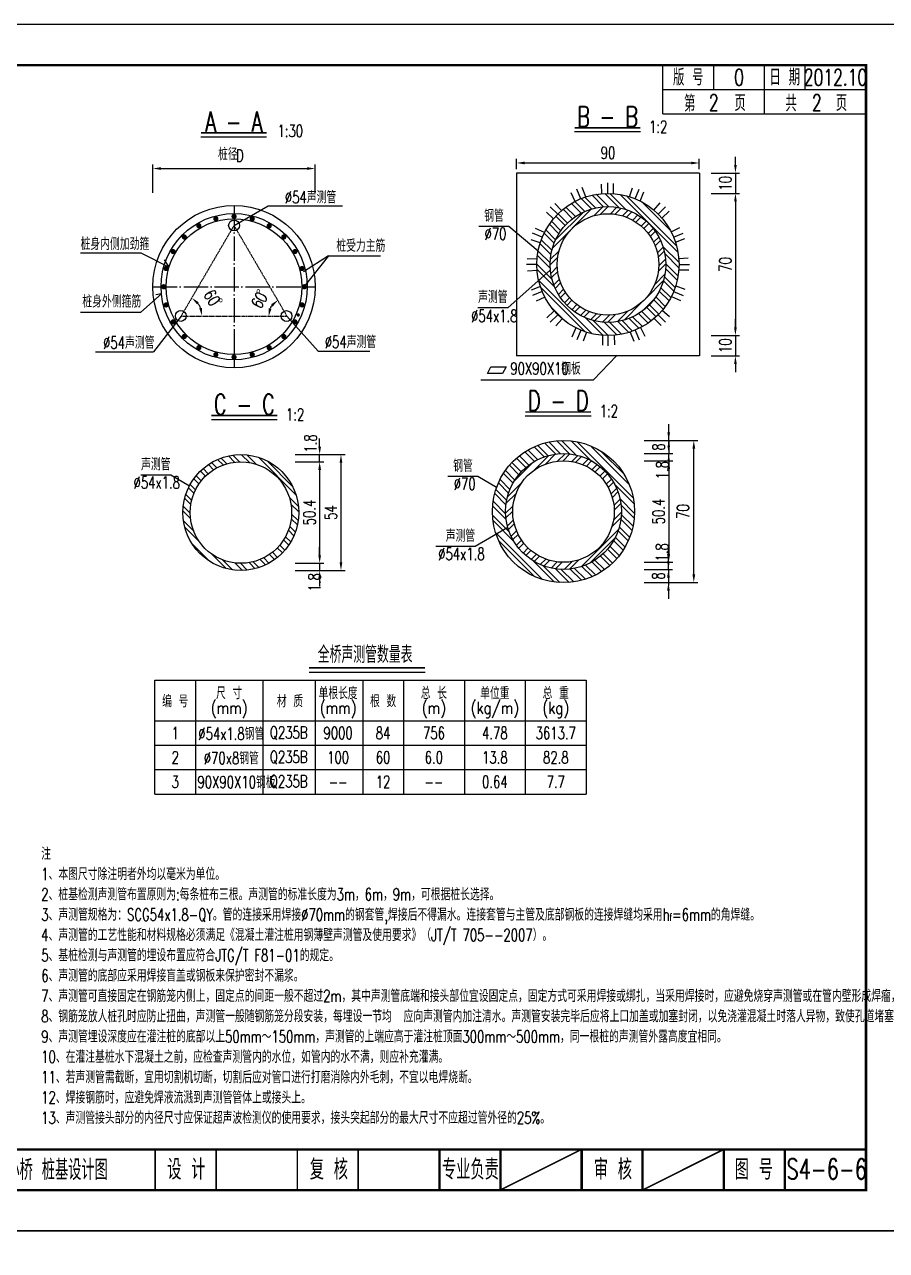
# Model space of a CAD drawing. Header units: millimetres. Extents: x -51 to 12129, y -1309 to -715.
# Drawn here: x 2252.4 to 2464.6, y -1016.5 to -714.7 of the extents above; entities that cross this region are included whole.
import ezdxf
from ezdxf.enums import TextEntityAlignment as Align

# ---------------------------------------------------------------- set-up
doc = ezdxf.new("R2010")
doc.units = ezdxf.units.MM
doc.header["$LTSCALE"] = 0.25
doc.linetypes.add('ACAD_ISO04W100', pattern=[30, 24, -3, 0, -3])
doc.linetypes.add('CENTER', pattern=[0.8, 0.5, -0.1, 0.1, -0.1])
for name, color, linetype in [('0_YELLOW', 2, 'Continuous'), ('D', 4, 'Continuous'), ('LY2', 7, 'Continuous'), ('xi', 2, 'Continuous'), ('中心线', 3, 'ACAD_ISO04W100'), ('图框', 7, 'Continuous'), ('尺寸', 7, 'Continuous'), ('尺寸标注', 2, 'Continuous'), ('文字', 7, 'Continuous'), ('文字字符', 7, 'Continuous'), ('标注', 4, 'Continuous'), ('次轮廓线', 7, 'Continuous'), ('轮廓线', 1, 'Continuous')]:
    doc.layers.add(name, color=color, linetype=linetype)
doc.styles.add('_HZTXT', font='simplex1.shx', dxfattribs={"width": 0.8, "bigfont": 'hztxt.shx'})
doc.styles.get("Standard").update_dxf_attribs({"font": 'simplex1.shx', "width": 0.7, "bigfont": 'hztxt.shx'})
doc.styles.add('宋体', font='SimSun.ttf', dxfattribs={"width": 0.8})
doc.dimstyles.new('比例1：40', dxfattribs={"dimscale": 0, "dimtxt": 3, "dimasz": 2, "dimexe": 1, "dimexo": 1, "dimgap": 1, "dimtad": 1, "dimlfac": 4, "dimzin": 13, "dimdsep": 46, "dimtxsty": 'Standard', "dimblk2": 'DIM', "dimcen": -0.09, "dimclrd": 256, "dimclre": 256, "dimclrt": 7, "dimaunit": 1, "dimadec": 5, "dimazin": 0, "dimtfac": 0.0005, "dimtix": 1, "dimtmove": 2, "dimatfit": 3, "dimfxl": 0, "dimtolj": 1, "dimtzin": 13, "dimarcsym": 0})

# ---------------------------------------------------------------- blocks, each defined once
blk = doc.blocks.new('*D2458')
at = {"layer": 'Defpoints', "color": 0}
for p in [(2323.95, -750.11), (2283.96, -770.56), (2323.95, -770.56)]:
    blk.add_point(p, dxfattribs=at)
at = {"layer": '标注', "lineweight": -2}
for p, q in [((2283.96, -756.11), (2283.96, -749.11)), ((2285.96, -750.11), (2321.95, -750.11)), ((2323.95, -756.11), (2323.95, -749.11))]:
    blk.add_line(p, q, dxfattribs=at)
at = {"layer": '标注'}
for points in [[(2285.96, -749.78), (2285.96, -750.44), (2283.96, -750.11)], [(2321.95, -749.78), (2321.95, -750.44), (2323.95, -750.11)]]:
    blk.add_solid(points, dxfattribs=at)
at = {"layer": '标注', "color": 7, "insert": (2303.96, -746.94), "char_height": 3, "attachment_point": 5}
blk.add_mtext('\\A1;  D', dxfattribs=at)
blk = doc.blocks.new('DIM')
blk.add_lwpolyline([(-1, -0.1, 0.2, 0, 0), (0, 0, 0, 0, 0)], format="xyseb")
blk = doc.blocks.new('*D2459')
at = {"layer": 'Defpoints', "color": 0}
for p in [(2306.26, -766.78), (2313.53, -783.5), (2294.44, -787.02), (2316.99, -786.45), (2316.99, -786.45)]:
    blk.add_point(p, dxfattribs=at)
at = {"layer": '标注', "lineweight": -2}
blk.add_arc((2316.99, -786.45), 4.55, 144.0492, 156.0249, dxfattribs=at)
at = {"layer": '标注'}
for points in [[(2313.17, -784.67), (2312.51, -784.53), (2312.45, -786.56)], [(2313.09, -783.53), (2313.53, -784.03), (2314.82, -782.46)]]:
    blk.add_solid(points, dxfattribs=at)
at = {"layer": '标注', "color": 7, "insert": (2310.15, -782.53), "char_height": 3, "attachment_point": 5, "rotation": 60.2344}
blk.add_mtext('\\A1;60', dxfattribs=at)
blk = doc.blocks.new('*D2460')
at = {"layer": 'Defpoints', "color": 0}
for p in [(2305.1, -762.17), (2295.8, -784.68), (2290.92, -786.45), (2290.92, -786.45), (2319.28, -786.45)]:
    blk.add_point(p, dxfattribs=at)
at = {"layer": '标注', "lineweight": -2}
blk.add_arc((2290.92, -786.45), 5.19, 22.2033, 37.5117, dxfattribs=at)
at = {"layer": '标注'}
for points in [[(2294.82, -783.53), (2295.26, -783.03), (2293.54, -781.96)], [(2296.05, -784.42), (2295.4, -784.55), (2296.11, -786.45)]]:
    blk.add_solid(points, dxfattribs=at)
at = {"layer": '标注', "color": 7, "insert": (2298.54, -781.92), "char_height": 3, "attachment_point": 5, "rotation": 300.673}
blk.add_mtext('\\A1;60', dxfattribs=at)
blk = doc.blocks.new('*D2461')
at = {"layer": 'Defpoints', "color": 0}
for p in [(2312.36, -820.56), (2311.86, -849.06), (2330.28, -849.06)]:
    blk.add_point(p, dxfattribs=at)
at = {"layer": '标注', "lineweight": -2}
for p, q in [((2324.28, -820.56), (2331.28, -820.56)), ((2330.28, -822.56), (2330.28, -847.06)), ((2324.28, -849.06), (2331.28, -849.06))]:
    blk.add_line(p, q, dxfattribs=at)
at = {"layer": '标注'}
for points in [[(2329.95, -822.56), (2330.62, -822.56), (2330.28, -820.56)], [(2329.95, -847.06), (2330.62, -847.06), (2330.28, -849.06)]]:
    blk.add_solid(points, dxfattribs=at)
at = {"layer": '标注', "color": 7, "insert": (2327.78, -834.81), "char_height": 3, "attachment_point": 5, "rotation": 90}
blk.add_mtext('\\A1;54', dxfattribs=at)
blk = doc.blocks.new('*D2462')
at = {"layer": 'Defpoints', "color": 0}
for p in [(2312.36, -822.31), (2311.98, -847.31), (2325.03, -847.31)]:
    blk.add_point(p, dxfattribs=at)
at = {"layer": '标注', "lineweight": -2}
for p, q in [((2319.03, -822.31), (2326.03, -822.31)), ((2325.03, -824.31), (2325.03, -845.31)), ((2319.03, -847.31), (2326.03, -847.31))]:
    blk.add_line(p, q, dxfattribs=at)
at = {"layer": '标注'}
for points in [[(2324.7, -824.31), (2325.37, -824.31), (2325.03, -822.31)], [(2324.7, -845.31), (2325.37, -845.31), (2325.03, -847.31)]]:
    blk.add_solid(points, dxfattribs=at)
at = {"layer": '标注', "color": 7, "insert": (2322.53, -834.81), "char_height": 3, "attachment_point": 5, "rotation": 90}
blk.add_mtext('\\A1;50.4', dxfattribs=at)
blk = doc.blocks.new('*D2463')
at = {"layer": 'Defpoints', "color": 0}
for p in [(2399.71, -817.06), (2417.15, -817.06), (2399.5, -852.06)]:
    blk.add_point(p, dxfattribs=at)
at = {"layer": '标注', "lineweight": -2}
for p, q in [((2411.15, -817.06), (2418.15, -817.06)), ((2417.15, -850.06), (2417.15, -819.06)), ((2411.15, -852.06), (2418.15, -852.06))]:
    blk.add_line(p, q, dxfattribs=at)
at = {"layer": '标注'}
for points in [[(2416.82, -819.06), (2417.49, -819.06), (2417.15, -817.06)], [(2416.82, -850.06), (2417.49, -850.06), (2417.15, -852.06)]]:
    blk.add_solid(points, dxfattribs=at)
at = {"layer": '标注', "color": 7, "insert": (2414.51, -834.55), "char_height": 3, "attachment_point": 5, "rotation": 90}
blk.add_mtext('\\A1;70', dxfattribs=at)
blk = doc.blocks.new('*D2464')
at = {"layer": 'Defpoints', "color": 0}
for p in [(2399.61, -822.06), (2399.71, -847.06), (2410.97, -847.06)]:
    blk.add_point(p, dxfattribs=at)
at = {"layer": '标注', "lineweight": -2}
for p, q in [((2404.97, -822.06), (2411.97, -822.06)), ((2410.97, -824.06), (2410.97, -845.06)), ((2404.97, -847.06), (2411.97, -847.06))]:
    blk.add_line(p, q, dxfattribs=at)
at = {"layer": '标注'}
for points in [[(2410.64, -824.06), (2411.31, -824.06), (2410.97, -822.06)], [(2410.64, -845.06), (2411.31, -845.06), (2410.97, -847.06)]]:
    blk.add_solid(points, dxfattribs=at)
at = {"layer": '标注', "color": 7, "insert": (2408.47, -834.56), "char_height": 3, "attachment_point": 5, "rotation": 90}
blk.add_mtext('\\A1;50.4', dxfattribs=at)
blk = doc.blocks.new('*D2465')
at = {"layer": 'Defpoints', "color": 0}
for p in [(2325.03, -847.31), (2311.86, -849.06), (2325.03, -849.06)]:
    blk.add_point(p, dxfattribs=at)
at = {"layer": '标注', "lineweight": -2}
for p, q in [((2325.03, -845.31), (2325.03, -843.31)), ((2325.03, -847.31), (2326.03, -847.31)), ((2325.03, -847.31), (2325.03, -849.06)), ((2319.03, -849.06), (2326.03, -849.06)), ((2325.03, -851.06), (2325.03, -853.06))]:
    blk.add_line(p, q, dxfattribs=at)
at = {"layer": '标注'}
for points in [[(2324.7, -845.31), (2325.37, -845.31), (2325.03, -847.31)], [(2324.7, -851.06), (2325.37, -851.06), (2325.03, -849.06)]]:
    blk.add_solid(points, dxfattribs=at)
at = {"layer": '标注', "color": 7, "insert": (2323.76, -851.99), "char_height": 3, "attachment_point": 5, "rotation": 90}
blk.add_mtext('\\A1;1.8', dxfattribs=at)
blk = doc.blocks.new('*D2466')
at = {"layer": 'Defpoints', "color": 0}
for p in [(2399.61, -820.31), (2410.97, -820.31), (2399.61, -822.06)]:
    blk.add_point(p, dxfattribs=at)
at = {"layer": '标注', "lineweight": -2}
for p, q in [((2410.97, -818.31), (2410.97, -816.31)), ((2404.97, -820.31), (2411.97, -820.31)), ((2410.97, -822.06), (2410.97, -820.31)), ((2404.97, -822.06), (2411.97, -822.06)), ((2410.97, -824.06), (2410.97, -826.06))]:
    blk.add_line(p, q, dxfattribs=at)
at = {"layer": '标注'}
for points in [[(2410.64, -818.31), (2411.31, -818.31), (2410.97, -820.31)], [(2410.64, -824.06), (2411.31, -824.06), (2410.97, -822.06)]]:
    blk.add_solid(points, dxfattribs=at)
at = {"layer": '标注', "color": 7, "insert": (2409.38, -824.37), "char_height": 3, "attachment_point": 5, "rotation": 90}
blk.add_mtext('\\A1;1.8', dxfattribs=at)
blk = doc.blocks.new('*D2467')
at = {"layer": 'Defpoints', "color": 0}
for p in [(2399.71, -847.06), (2410.91, -847.06), (2399.61, -848.81)]:
    blk.add_point(p, dxfattribs=at)
at = {"layer": '标注', "lineweight": -2}
for p, q in [((2410.91, -845.06), (2410.91, -843.06)), ((2404.91, -847.06), (2411.91, -847.06)), ((2410.91, -848.81), (2410.91, -847.06)), ((2404.91, -848.81), (2411.91, -848.81)), ((2410.91, -850.81), (2410.91, -852.81))]:
    blk.add_line(p, q, dxfattribs=at)
at = {"layer": '标注'}
for points in [[(2410.57, -845.06), (2411.24, -845.06), (2410.91, -847.06)], [(2410.57, -850.81), (2411.24, -850.81), (2410.91, -848.81)]]:
    blk.add_solid(points, dxfattribs=at)
at = {"layer": '标注', "color": 7, "insert": (2409.32, -844.61), "char_height": 3, "attachment_point": 5, "rotation": 90}
blk.add_mtext('\\A1;1.8', dxfattribs=at)
blk = doc.blocks.new('*D2468')
at = {"layer": 'Defpoints', "color": 0}
for p in [(2418.51, -751.23), (2418.51, -756.23), (2427.4, -756.23)]:
    blk.add_point(p, dxfattribs=at)
at = {"layer": '标注', "lineweight": -2}
for p, q in [((2427.4, -749.23), (2427.4, -747.23)), ((2421.4, -751.23), (2428.4, -751.23)), ((2427.4, -751.23), (2427.4, -756.23)), ((2421.4, -756.23), (2428.4, -756.23)), ((2427.4, -758.23), (2427.4, -760.23))]:
    blk.add_line(p, q, dxfattribs=at)
at = {"layer": '标注'}
for points in [[(2427.07, -749.23), (2427.73, -749.23), (2427.4, -751.23)], [(2427.07, -758.23), (2427.73, -758.23), (2427.4, -756.23)]]:
    blk.add_solid(points, dxfattribs=at)
at = {"layer": '标注', "color": 7, "insert": (2424.9, -753.73), "char_height": 3, "attachment_point": 5, "rotation": 90}
blk.add_mtext('\\A1;10', dxfattribs=at)
blk = doc.blocks.new('*D2469')
at = {"layer": 'Defpoints', "color": 0}
for p in [(2418.51, -756.23), (2418.51, -791.23), (2427.4, -791.23)]:
    blk.add_point(p, dxfattribs=at)
at = {"layer": '标注', "lineweight": -2}
for p, q in [((2421.4, -756.23), (2428.4, -756.23)), ((2427.4, -758.23), (2427.4, -789.23)), ((2421.4, -791.23), (2428.4, -791.23))]:
    blk.add_line(p, q, dxfattribs=at)
at = {"layer": '标注'}
for points in [[(2427.07, -758.23), (2427.73, -758.23), (2427.4, -756.23)], [(2427.07, -789.23), (2427.73, -789.23), (2427.4, -791.23)]]:
    blk.add_solid(points, dxfattribs=at)
at = {"layer": '标注', "color": 7, "insert": (2424.9, -773.73), "char_height": 3, "attachment_point": 5, "rotation": 90}
blk.add_mtext('\\A1;70', dxfattribs=at)
blk = doc.blocks.new('*D2470')
at = {"layer": 'Defpoints', "color": 0}
for p in [(2418.51, -791.23), (2418.51, -796.23), (2427.4, -796.23)]:
    blk.add_point(p, dxfattribs=at)
at = {"layer": '标注', "lineweight": -2}
for p, q in [((2427.4, -789.23), (2427.4, -787.23)), ((2421.4, -791.23), (2428.4, -791.23)), ((2427.4, -791.23), (2427.4, -796.23)), ((2421.4, -796.23), (2428.4, -796.23)), ((2427.4, -798.23), (2427.4, -800.23))]:
    blk.add_line(p, q, dxfattribs=at)
at = {"layer": '标注'}
for points in [[(2427.07, -789.23), (2427.73, -789.23), (2427.4, -791.23)], [(2427.07, -798.23), (2427.73, -798.23), (2427.4, -796.23)]]:
    blk.add_solid(points, dxfattribs=at)
at = {"layer": '标注', "color": 7, "insert": (2424.9, -793.73), "char_height": 3, "attachment_point": 5, "rotation": 90}
blk.add_mtext('\\A1;10', dxfattribs=at)
blk = doc.blocks.new('*D2471')
at = {"layer": 'Defpoints', "color": 0}
for p in [(2373.51, -751.23), (2418.51, -748.75), (2418.51, -751.23)]:
    blk.add_point(p, dxfattribs=at)
at = {"layer": '标注', "lineweight": -2}
for p, q in [((2373.51, -750.23), (2373.51, -747.75)), ((2418.51, -750.23), (2418.51, -747.75)), ((2375.51, -748.75), (2416.51, -748.75))]:
    blk.add_line(p, q, dxfattribs=at)
at = {"layer": '标注'}
for points in [[(2375.51, -748.41), (2375.51, -749.08), (2373.51, -748.75)], [(2416.51, -748.41), (2416.51, -749.08), (2418.51, -748.75)]]:
    blk.add_solid(points, dxfattribs=at)
at = {"layer": '标注', "color": 7, "insert": (2396.01, -746.25), "char_height": 3, "attachment_point": 5}
blk.add_mtext('\\A1;90', dxfattribs=at)
blk = doc.blocks.new('*D2472')
at = {"layer": 'Defpoints', "color": 0}
for p in [(2312.36, -820.56), (2325.03, -820.56), (2312.36, -822.31)]:
    blk.add_point(p, dxfattribs=at)
at = {"layer": '标注', "lineweight": -2}
for p, q in [((2325.03, -818.56), (2325.03, -816.56)), ((2319.03, -820.56), (2326.03, -820.56)), ((2325.03, -822.31), (2325.03, -820.56)), ((2319.03, -822.31), (2326.03, -822.31)), ((2325.03, -824.31), (2325.03, -826.31))]:
    blk.add_line(p, q, dxfattribs=at)
at = {"layer": '标注'}
for points in [[(2324.7, -818.56), (2325.37, -818.56), (2325.03, -820.56)], [(2324.7, -824.31), (2325.37, -824.31), (2325.03, -822.31)]]:
    blk.add_solid(points, dxfattribs=at)
at = {"layer": '标注', "color": 7, "insert": (2322.78, -817.79), "char_height": 3, "attachment_point": 5, "rotation": 90}
blk.add_mtext('\\A1;1.8', dxfattribs=at)
blk = doc.blocks.new('*D2473')
at = {"layer": 'Defpoints', "color": 0}
for p in [(2399.61, -848.81), (2399.5, -852.06), (2410.91, -852.06)]:
    blk.add_point(p, dxfattribs=at)
at = {"layer": '标注', "lineweight": -2}
for p, q in [((2410.91, -846.81), (2410.91, -844.81)), ((2404.91, -848.81), (2411.91, -848.81)), ((2410.91, -848.81), (2410.91, -852.06)), ((2404.91, -852.06), (2411.91, -852.06)), ((2410.91, -854.06), (2410.91, -856.06))]:
    blk.add_line(p, q, dxfattribs=at)
at = {"layer": '标注'}
for points in [[(2410.57, -846.81), (2411.24, -846.81), (2410.91, -848.81)], [(2410.57, -854.06), (2411.24, -854.06), (2410.91, -852.06)]]:
    blk.add_solid(points, dxfattribs=at)
at = {"layer": '标注', "color": 7, "insert": (2408.41, -850.44), "char_height": 3, "attachment_point": 5, "rotation": 90}
blk.add_mtext('\\A1;8', dxfattribs=at)
blk = doc.blocks.new('*D2474')
at = {"layer": 'Defpoints', "color": 0}
for p in [(2399.67, -817.06), (2399.57, -820.31), (2410.97, -820.31)]:
    blk.add_point(p, dxfattribs=at)
at = {"layer": '标注', "lineweight": -2}
for p, q in [((2410.97, -815.06), (2410.97, -813.06)), ((2404.97, -817.06), (2411.97, -817.06)), ((2410.97, -817.06), (2410.97, -820.31)), ((2404.97, -820.31), (2411.97, -820.31)), ((2410.97, -822.31), (2410.97, -824.31))]:
    blk.add_line(p, q, dxfattribs=at)
at = {"layer": '标注'}
for points in [[(2410.64, -815.06), (2411.31, -815.06), (2410.97, -817.06)], [(2410.64, -822.31), (2411.31, -822.31), (2410.97, -820.31)]]:
    blk.add_solid(points, dxfattribs=at)
at = {"layer": '标注', "color": 7, "insert": (2408.47, -818.69), "char_height": 3, "attachment_point": 5, "rotation": 90}
blk.add_mtext('\\A1;8', dxfattribs=at)
blk = doc.blocks.new('123')
at = {"layer": '图框', "color": 2}
blk.add_lwpolyline([(369.33, -1011.65), (369.33, -714.65), (-50.67, -714.65), (-50.67, -1011.65)], close=True, dxfattribs=at)

msp = doc.modelspace()

# ---------------------------------------------------------------- hatches: boundary and pattern name
at = {"layer": 'D'}
h = msp.add_hatch(dxfattribs=at)
h.set_pattern_fill('STEEL', color=9, scale=20, style=0)
h.set_pattern_definition([(45, (-5115.7376, 8861.8826), (-1.76776695, 1.76776695), []), (45, (-5115.7376, 8863.1326), (-1.76776695, 1.76776695), [])])
h.paths.add_polyline_path([(2381.76159, -773.73208, 1), (2410.26159, -773.73208, 1)])
h.paths.add_polyline_path([(2408.51159, -773.73208, -1), (2383.51159, -773.73208, -1)], flags=16)
h = msp.add_hatch(dxfattribs=at)
h.set_pattern_fill('STEEL', color=9, scale=20, style=0)
h.set_pattern_definition([(45, (-5034.443, 8799.8088), (-1.76776695, 1.76776695), []), (45, (-5034.443, 8801.0588), (-1.76776695, 1.76776695), [])])
h.paths.add_polyline_path([(2370.81824, -834.5624, 1), (2399.31824, -834.5624, 1)])
h.paths.add_polyline_path([(2397.56824, -834.5624, -1), (2372.56824, -834.5624, -1)], flags=16)
at = {"layer": 'xi'}
h = msp.add_hatch(dxfattribs=at)
h.set_pattern_fill('STEEL', color=9, scale=20, angle=270, style=0)
h.set_pattern_definition([(315, (-5115.7376, 8861.8826), (1.76776695, 1.76776695), []), (315, (-5114.4876, 8861.8826), (1.76776695, 1.76776695), [])])
h.paths.add_polyline_path([(2410.26159, -773.73208, -0.9531229), (2381.82719, -775.09778), (2378.95329, -777.63902, 0.893316663), (2413.51159, -773.73208, 1), (2378.51159, -773.73208, 0.056347329), (2378.95329, -777.63902), (2381.82719, -775.09778, -0.024001101), (2381.76159, -773.73208, -1)])
h = msp.add_hatch(dxfattribs=at)
h.set_pattern_fill('STEEL', color=9, scale=20, angle=270, style=0)
h.set_pattern_definition([(315, (-5034.443, 8799.8088), (1.76776695, 1.76776695), []), (315, (-5033.193, 8799.8088), (1.76776695, 1.76776695), [])])
h.paths.add_polyline_path([(2399.31824, -834.5624, -0.870225053), (2371.3619, -838.46095), (2368.48677, -840.15748, 0.84921814), (2402.56824, -834.5624, 1), (2367.56824, -834.5624, 0.081538169), (2368.48677, -840.15748), (2371.3619, -838.46095, -0.069390017), (2370.81824, -834.5624, -1)])
h = msp.add_hatch(dxfattribs=at)
h.set_pattern_fill('STEEL', color=9, scale=20, angle=270, style=0)
h.set_pattern_definition([(315, (-5030.4223, 8799.6093), (1.76776695, 1.76776695), []), (315, (-5029.1723, 8799.6093), (1.76776695, 1.76776695), [])])
h.paths.add_polyline_path([(2291.38636, -834.81337, 1), (2319.88636, -834.81337, 1)])
h.paths.add_polyline_path([(2318.13636, -834.81337, -1), (2293.13636, -834.81337, -1)], flags=16)

# ---------------------------------------------------------------- linework, layer by layer
for p, q in [((2295.78966, -742.27701), (2311.97811, -742.27701)), ((2387.80326, -741.03001), (2403.99171, -741.03001)), ((2298.40164, -811.88317), (2314.59009, -811.88317)), ((2375.66423, -811.01644), (2391.85268, -811.01644)), ((2369.33091, -1001.65472), (2389.33091, -991.65472)), ((2404.33091, -1001.65472), (2424.33091, -991.65472))]:
    msp.add_line(p, q)
at = {"color": 1}
for p, q in [((2418.51159, -751.23208), (2373.51159, -751.23208)), ((2373.51159, -751.23208), (2373.51159, -796.23208)), ((2418.51159, -751.23208), (2418.51159, -796.23208)), ((2418.51159, -796.23208), (2373.51159, -796.23208))]:
    msp.add_line(p, q, dxfattribs=at)
at = {"const_width": 0.4}
for points in [[(2295.78966, -741.31451), (2311.97811, -741.31451)], [(2387.80326, -740.06751), (2403.99171, -740.06751)], [(2298.40164, -810.92067), (2314.59009, -810.92067)], [(2375.66423, -810.05394), (2391.85268, -810.05394)]]:
    msp.add_lwpolyline(points, dxfattribs=at)
at = {"color": 7}
for points, const_width in [([(2295.16629, -763.92626, -1), (2295.4266, -764.51093, -1)], 0.64), ([(2299.42315, -762.17246, -1), (2299.52327, -762.80458, -1)], 0.64), ([(2303.98888, -761.58017, -1), (2303.92198, -762.21666, -1)], 0.64), ([(2308.55233, -762.18976, -1), (2308.32297, -762.78725, -1)], 0.64), ([(2312.80251, -763.95969, -1), (2312.42633, -764.47746, -1)], 0.64), ([(2291.50839, -766.72206, -1), (2291.91116, -767.21943, -1)], 0.64), ([(2316.44978, -766.76934, -1), (2315.95241, -767.1721, -1)], 0.64), ([(2288.69875, -770.36933, -1), (2289.21652, -770.74551, -1)], 0.64), ([(2319.24558, -770.42723, -1), (2318.66091, -770.68754, -1)], 0.64), ([(2286.92882, -774.61951, -1), (2287.52631, -774.84887, -1)], 0.64), ([(2320.99939, -774.68409, -1), (2320.36727, -774.78421, -1)], 0.64), ([(2286.31923, -779.18296, -1), (2286.95572, -779.24986, -1)], 0.64), ([(2321.59167, -779.24982, -1), (2320.95518, -779.18292, -1)], 0.64), ([(2286.91151, -783.74869, -1), (2287.54363, -783.64857, -1)], 0.64), ([(2320.98208, -783.81327, -1), (2320.38459, -783.58392, -1)], 0.64), ([(2288.66532, -788.00555, -1), (2289.24999, -787.74524, -1)], 0.64), ([(2319.21215, -788.06345, -1), (2318.69438, -787.68727, -1)], 0.64), ([(2319.95046, -786.25406, -1), (2319.58504, -786.09136, -1)], 0.4), ([(2291.46112, -791.66345, -1), (2291.95849, -791.26068, -1)], 0.64), ([(2316.4025, -791.71072, -1), (2315.99974, -791.21335, -1)], 0.64), ([(2295.10839, -794.4731, -1), (2295.48457, -793.95532, -1)], 0.64), ([(2312.74461, -794.50652, -1), (2312.4843, -793.92186, -1)], 0.64), ([(2299.35857, -796.24302, -1), (2299.58792, -795.64553, -1)], 0.64), ([(2303.92202, -796.85262, -1), (2303.98892, -796.21612, -1)], 0.64), ([(2308.48775, -796.26033, -1), (2308.38763, -795.62821, -1)], 0.64)]:
    msp.add_lwpolyline(points, format="xyb", close=True, dxfattribs=dict(at, const_width=const_width))
at = {"color": 3}
for centre, radius in [((2396.01159, -773.73208), 17.5), ((2303.95545, -779.21639), 19.99396), ((2396.01159, -773.73208), 14.25), ((2303.97616, -779.19368), 18), ((2303.95541, -779.21639), 16.70864), ((2396.01159, -773.73208), 12.5)]:
    msp.add_circle(centre, radius, dxfattribs=at)
at = {"color": 1}
for centre, radius in [((2303.94876, -764.13245), 1.33333), ((2290.84476, -786.41187), 1.33333), ((2316.87351, -786.43964), 1.33333), ((2385.06824, -834.5624), 17.5), ((2305.63636, -834.81337), 14.25), ((2385.06824, -834.5624), 14.25), ((2305.63636, -834.81337), 12.5), ((2385.06824, -834.5624), 12.5)]:
    msp.add_circle(centre, radius, dxfattribs=at)
at = {"layer": '0_YELLOW', "linetype": 'CENTER', "ltscale": 0.2}
for p, q in [((2303.95543, -764.12104), (2290.91713, -786.4468)), ((2316.99373, -786.4468), (2303.95543, -764.12104)), ((2290.91713, -786.4468), (2316.99373, -786.4468))]:
    msp.add_line(p, q, dxfattribs=at)
at = {"layer": 'D', "color": 3}
for p, q in [((2394.51812, -756.29593), (2394.39043, -753.94738)), ((2396.01159, -756.23208), (2396.01159, -753.66815)), ((2397.34135, -756.28268), (2397.37292, -753.82642)), ((2387.95928, -758.1947), (2386.94255, -756.07379)), ((2389.31463, -757.56419), (2388.33346, -755.19543)), ((2390.56253, -757.10206), (2389.65173, -754.82069)), ((2401.30433, -757.05165), (2402.08511, -754.833)), ((2402.70855, -757.56419), (2403.68973, -755.19543)), ((2403.91772, -758.11981), (2404.88686, -755.86261)), ((2383.63722, -761.35771), (2381.82425, -759.54474)), ((2384.61328, -760.45321), (2382.89877, -758.69405)), ((2407.28477, -760.34681), (2408.85515, -758.59585)), ((2408.38596, -761.35771), (2410.19893, -759.54474)), ((2409.29046, -762.33377), (2411.04962, -760.61926)), ((2382.62632, -762.4589), (2380.87536, -760.88852)), ((2379.8437, -767.03512), (2377.47494, -766.05395)), ((2380.39932, -765.82595), (2378.14212, -764.85681)), ((2411.54897, -765.67977), (2413.66988, -764.66304)), ((2412.17948, -767.03512), (2414.54825, -766.05395)), ((2379.33116, -768.43934), (2377.11251, -767.65857)), ((2412.64162, -768.28302), (2414.92298, -767.37222)), ((2378.56219, -772.40233), (2376.10593, -772.37076)), ((2413.44775, -772.23861), (2415.7963, -772.11092)), ((2378.51159, -773.73208), (2375.94766, -773.73208)), ((2378.57544, -775.22555), (2376.22689, -775.35325)), ((2413.461, -775.06184), (2415.91725, -775.09341)), ((2413.51159, -773.73208), (2416.07552, -773.73208)), ((2379.38157, -779.18115), (2377.1002, -780.09195)), ((2379.8437, -780.42904), (2377.47494, -781.41022)), ((2380.47421, -781.7844), (2378.3533, -782.80112)), ((2411.62387, -781.63821), (2413.88107, -782.60735)), ((2412.17948, -780.42904), (2414.54825, -781.41022)), ((2412.69203, -779.02482), (2414.91067, -779.8056)), ((2382.73272, -785.1304), (2380.97356, -786.84491)), ((2383.63722, -786.10645), (2381.82425, -787.91942)), ((2384.73841, -787.11735), (2383.16803, -788.86832)), ((2407.40991, -787.01095), (2409.12442, -788.77011)), ((2408.38596, -786.10645), (2410.19893, -787.91942)), ((2409.39686, -785.00526), (2411.14783, -786.57564)), ((2388.10546, -789.34436), (2387.13632, -791.60156)), ((2389.31463, -789.89997), (2388.33346, -792.26874)), ((2390.71885, -790.41252), (2389.93808, -792.63116)), ((2401.46066, -790.36211), (2402.37146, -792.64347)), ((2402.70855, -789.89997), (2403.68973, -792.26874)), ((2404.06391, -789.26946), (2405.08063, -791.39037)), ((2394.68184, -791.18149), (2394.65027, -793.63774)), ((2396.01159, -791.23208), (2396.01159, -793.79601)), ((2397.50506, -791.16824), (2397.63276, -793.51679))]:
    msp.add_line(p, q, dxfattribs=at)
at = {"layer": 'LY2'}
for p, q in [((2322.43876, -874.08217), (2351.00539, -874.08217)), ((2294.47234, -876.11494), (2294.47234, -904.11494)), ((2311.04361, -876.11494), (2311.04361, -904.11494)), ((2323.94191, -876.11494), (2323.94191, -904.11494)), ((2335.65861, -876.11494), (2335.65861, -904.11494)), ((2345.65861, -876.11494), (2345.65861, -904.11494)), ((2360.65861, -876.11494), (2360.65861, -904.11494)), ((2375.65861, -876.11494), (2375.65861, -904.11494)), ((2284.47234, -886.11494), (2390.65861, -886.11494)), ((2284.47234, -892.11494), (2390.65861, -892.11494)), ((2284.47234, -898.11494), (2390.65861, -898.11494))]:
    msp.add_line(p, q, dxfattribs=at)
at = {"layer": 'LY2', "const_width": 0.4}
msp.add_lwpolyline([(2322.43876, -873.08217), (2351.00539, -873.08217)], dxfattribs=at)
at = {"layer": '中心线', "color": 2}
for p, q in [((2303.95543, -759.22243), (2303.95543, -799.21035)), ((2283.96149, -779.21639), (2323.94941, -779.21639))]:
    msp.add_line(p, q, dxfattribs=at)
at = {"layer": '图框', "linetype": 'Continuous'}
for p, q in [((2389.54252, -991.65472), (2369.54252, -1001.65472)), ((2404.54252, -1001.65472), (2424.54252, -991.65472))]:
    msp.add_line(p, q, dxfattribs=at)
at = {"layer": '图框', "linetype": 'Continuous', "const_width": 0.6}
for points in [[(2459.54252, -724.65472), (2079.54252, -724.65472), (2079.54252, -1001.65472), (2459.54252, -1001.65472), (2459.54252, -724.65472)], [(2079.54252, -991.65472), (2459.54252, -991.65472)], [(2354.54252, -1001.65472), (2354.54252, -991.65472)], [(2354.54252, -1001.65472), (2354.54252, -991.65472)], [(2369.54252, -1001.65472), (2369.54252, -991.65472)], [(2389.54252, -1001.65472), (2389.54252, -991.65472)], [(2404.54252, -1001.65472), (2404.54252, -991.65472)], [(2424.54252, -1001.65472), (2424.54252, -991.65472)], [(2439.54252, -1001.65472), (2439.54252, -991.65472)]]:
    msp.add_lwpolyline(points, dxfattribs=at)
at = {"layer": '图框', "const_width": 0.4}
for points in [[(2284.54252, -1001.65472), (2284.54252, -991.65472)], [(2299.54252, -1001.65472), (2299.54252, -991.65472)], [(2319.54252, -1001.65472), (2319.54252, -991.65472)], [(2334.54252, -1001.65472), (2334.54252, -991.65472)]]:
    msp.add_lwpolyline(points, dxfattribs=at)
at = {"layer": '尺寸'}
for p, q in [((2303.94876, -764.13245), (2312.38993, -759.26397)), ((2312.38993, -759.26397), (2330.63996, -759.26397)), ((2371.6244, -764.38585), (2364.24888, -764.38585)), ((2378.81559, -770.48438), (2371.6244, -764.38585)), ((2266.17006, -770.8597), (2281.00215, -770.8597)), ((2281.00215, -770.8597), (2287.94769, -774.42768)), ((2287.94769, -774.42768), (2286.86762, -772.61615)), ((2327.19281, -771.61446), (2321.03668, -775.54992)), ((2327.19281, -771.61446), (2321.23009, -779.13985)), ((2327.19281, -771.61446), (2340.02131, -771.61446)), ((2381.82719, -775.09778), (2371.33523, -784.37527)), ((2281.00215, -785.49974), (2286.05946, -780.92342)), ((2286.05946, -780.92342), (2284.68335, -781.20048)), ((2371.33523, -784.37527), (2363.95972, -784.37527)), ((2266.17006, -785.49974), (2281.00215, -785.49974)), ((2290.91713, -786.4468), (2284.15015, -795.27047)), ((2316.99373, -786.4468), (2324.70724, -795.08776)), ((2269.80665, -795.27047), (2284.15015, -795.27047)), ((2324.70724, -795.08776), (2337.42816, -795.08776)), ((2392.45117, -802.1197), (2398.11921, -796.23208)), ((2364.71798, -802.1197), (2392.45117, -802.1197)), ((2292.95847, -828.30694), (2288.35496, -825.59054)), ((2363.98512, -825.95766), (2356.60961, -825.95766)), ((2368.58864, -828.67406), (2363.98512, -825.95766)), ((2371.3619, -838.46095), (2363.35882, -843.18333)), ((2363.35882, -843.18333), (2353.63031, -843.18333))]:
    msp.add_line(p, q, dxfattribs=at)
at = {"layer": '尺寸标注', "color": 7}
msp.add_line((2288.35496, -825.59054), (2280.97944, -825.59054), dxfattribs=at)
msp.add_lwpolyline([(2367.20691, -798.90719), (2370.91314, -798.90719), (2370.05549, -800.60766), (2366.35046, -800.60766)], close=True, dxfattribs=at)
at = {"layer": '次轮廓线'}
for p, q in [((2409.54252, -736.65472), (2409.54252, -724.65472)), ((2422.04252, -730.65472), (2422.04252, -724.65472)), ((2434.54252, -730.65472), (2434.54252, -724.65472)), ((2444.54252, -730.65472), (2444.54252, -724.65472)), ((2409.54252, -730.65472), (2459.54252, -730.65472)), ((2409.54252, -730.65472), (2459.54252, -730.65472)), ((2434.54252, -736.65472), (2434.54252, -730.65472)), ((2409.54252, -736.65472), (2459.54252, -736.65472))]:
    msp.add_line(p, q, dxfattribs=at)
at = {"layer": '轮廓线'}
for p, q in [((2284.47234, -904.11494), (2284.47234, -876.11494)), ((2284.47234, -876.11494), (2390.65861, -876.11494)), ((2390.65861, -876.11494), (2390.65861, -904.11494)), ((2284.47234, -904.11494), (2390.65861, -904.11494))]:
    msp.add_line(p, q, dxfattribs=at)

# ---------------------------------------------------------------- block references
at = {"layer": '标注'}
for p in [(2100, 0), (2100, -297)]:
    msp.add_blockref('123', p, dxfattribs=at)

# ---------------------------------------------------------------- texts
at = {"width": 0.7}
msp.add_text('全桥声测管数量表', height=4.1665, dxfattribs=at).set_placement((2336.22613, -869.5446), align=Align.MIDDLE)
at = {"layer": 'LY2', "style": '_HZTXT'}
for s, width, p in [('尺 寸', 0.8, (2302.7624, -879.11494)), ('单根长度', 0.8, (2329.58371, -879.11494)), ('总 长', 0.8, (2353.15861, -879.11494)), ('单位重', 0.8, (2368.15861, -879.11494)), ('总 重', 0.8, (2383.15861, -879.11494)), ('编 号', 0.8, (2289.47234, -881.11494)), ('(mm)', 0.8, (2302.7624, -883.11494)), ('材 质', 0.8, (2317.71395, -881.11494)), ('(mm)', 0.8, (2329.58371, -883.11494)), ('根 数', 0.8, (2340.65861, -881.11494)), ('(m)', 0.8, (2353.15861, -883.11494)), ('(kg/m)', 0.8, (2368.15861, -883.11494)), ('(kg)', 0.8, (2383.15861, -883.11494)), ('1', 0.7, (2289.47234, -889.11494)), ('%%C54x1.8钢管', 0.7, (2303.28707, -889.11494)), ('Q235B', 0.7, (2317.4056, -889.11494)), ('9000', 0.7, (2329.58371, -889.11494)), ('84', 0.7, (2340.65861, -889.11494)), ('756', 0.7, (2353.15861, -889.11494)), ('4.78', 0.7, (2368.15861, -889.11494)), ('3613.7', 0.7, (2383.15861, -889.11494)), ('%%C70x8钢管', 0.7, (2303.28707, -895.11578)), ('Q235B', 0.7, (2317.4056, -895.11494)), ('2', 0.7, (2289.47234, -895.11494)), ('100', 0.7, (2329.58371, -895.11494)), ('60', 0.7, (2340.65861, -895.11494)), ('6.0', 0.7, (2353.15861, -895.11494)), ('13.8', 0.7, (2368.15861, -895.11494)), ('82.8', 0.7, (2383.15861, -895.11494)), ('Q235B', 0.7, (2317.4056, -901.13544)), ('3', 0.7, (2289.47234, -901.11494)), ('--', 0.7, (2329.58371, -901.11494)), ('12', 0.7, (2340.65861, -901.11494)), ('--', 0.7, (2353.15861, -901.11494)), ('0.64', 0.7, (2368.15861, -901.11494)), ('7.7', 0.7, (2383.15861, -901.11494))]:
    msp.add_text(s, height=3, dxfattribs=dict(at, width=width)).set_placement(p, align=Align.MIDDLE)
at = {"layer": '图框', "width": 0.7}
for s, p in [('设 计', (2292.20483, -996.56013)), ('复 核', (2327.29965, -996.56013))]:
    msp.add_text(s, height=5, dxfattribs=at).set_placement(p, align=Align.MIDDLE_CENTER)
at = {"layer": '图框', "linetype": 'Continuous', "width": 0.7}
for s, p in [('专业负责', (2362.15039, -996.56013)), ('审 核', (2397.22841, -996.56013)), ('图 号', (2431.92572, -996.56013)), ('S4-6-6', (2449.8776, -996.4565))]:
    msp.add_text(s, height=5, dxfattribs=at).set_placement(p, align=Align.MIDDLE_CENTER)
at = {"layer": '图框', "width": 0.65}
msp.add_attdef('K0+343.4小桥 桩基设计图', text='图 纸 名 称', height=5, dxfattribs=at).set_placement((2249.45368, -996.65472), align=Align.MIDDLE_CENTER)
at = {"layer": '尺寸标注', "color": 7, "width": 0.7}
for s, p in [('桩径', (2300.01662, -748.06017)), (' %%C54声测管', (2315.03354, -758.67939)), ('%%C70', (2365.61987, -767.68479)), ('桩身内侧加劲箍', (2266.17656, -770.15551)), ('桩受力主筋', (2329.12777, -770.62535)), ('桩身外侧箍筋', (2266.6144, -784.33929)), ('%%C54x1.8', (2362.31369, -787.921)), (' %%C54声测管', (2270.27714, -794.48531)), (' %%C54声测管', (2324.86241, -794.30261)), ('90X90X10', (2371.96063, -800.86033)), ('钢板', (2384.49588, -800.85933)), ('%%C54x1.8', (2279.21807, -828.91474)), ('%%C70', (2358.04351, -829.22973)), ('%%C54x1.8', (2354.22192, -846.50753)), ('90X90X10钢板', (2294.95579, -902.68806))]:
    msp.add_text(s, height=3, dxfattribs=at).set_placement(p)
at = {"layer": '尺寸标注', "color": 7, "char_height": 3, "attachment_point": 5}
for s, insert in [('钢管', (2367.96236, -761.73613)), ('声测管', (2367.67319, -781.72555)), ('声测管', (2284.69292, -822.94082)), ('钢管', (2360.32308, -823.30794)), ('声测管', (2359.69677, -840.53361))]:
    msp.add_mtext(s, dxfattribs=dict(at, insert=insert))
at = {"layer": '文字', "color": 7, "width": 0.7}
for s, p in [('A - A', (2303.88389, -741.05201)), ('B - B', (2395.89749, -739.80501)), ('C - C', (2306.49587, -810.65817)), ('D - D', (2383.75846, -809.79144))]:
    msp.add_text(s, height=5, dxfattribs=at).set_placement(p, align=Align.CENTER)
at = {"layer": '文字', "style": '宋体', "width": 0.8}
for p in [(2309.39228, -780.63822), (2300.17182, -782.88921)]:
    msp.add_text('。', height=2.5, dxfattribs=at).set_placement(p)
at = {"layer": '文字字符', "width": 0.7}
for s, p in [('1:30', (2317.81005, -742.34651)), ('1:2', (2408.3876, -741.33866)), ('1:2', (2396.24857, -811.32509)), ('1:2', (2318.98598, -812.19182))]:
    msp.add_text(s, height=3, dxfattribs=at).set_placement(p, align=Align.CENTER)
at = {"layer": '次轮廓线', "width": 0.7}
for s, p in [('版 号', (2415.79252, -727.65472)), ('0', (2428.29252, -727.65472)), ('日 期', (2439.54252, -727.65472)), ('2012.10', (2452.04252, -727.65472))]:
    msp.add_text(s, height=4, dxfattribs=at).set_placement(p, align=Align.MIDDLE_CENTER)
for s, p in [('第', (2416.1493, -733.87687)), ('页', (2428.56644, -733.89026)), ('共', (2441.09891, -733.87687)), ('页', (2453.51605, -733.89026))]:
    msp.add_text(s, height=4, dxfattribs=at).set_placement(p, align=Align.MIDDLE)
at = {"layer": '次轮廓线', "insert": (2256.48329, -917.31379), "char_height": 3, "width": 222.1653254, "attachment_point": 1}
msp.add_mtext('注\\P1、本图尺寸除注明者外均以毫米为单位。\\P2、桩基检测声测管布置原则为:每条桩布三根。声测管的标准长度为3m，6m，9m，可根据桩长选择。\\P3、声测管规格为：SCG54x1.8-QY。管的连接采用焊接%%C70mm的钢套管,焊接后不得漏水。连接套管与主管及底部钢板的连接焊缝均采用h{\\H0.6x;f}=6mm的角焊缝。\\P4、声测管的工艺性能和材料规格必须满足《混凝土灌注桩用钢薄壁声测管及使用要求》（JT/T 705--2007）。\\P5、基桩检测与声测管的埋设布置应符合JTG/T F81-01的规定。\\P6、声测管的底部应采用焊接盲盖或钢板来保护密封不漏浆。\\P7、声测管可直接固定在钢筋笼内侧上，固定点的间距一般不超过2m，其中声测管底端和接头部位宜设固定点，固定方式可采用焊接或绑扎，当采用焊接时，应避免烧穿声测管或在管内壁形成焊瘤，影响声测管的通直。\\P8、钢筋笼放人桩孔时应防止扭曲，声测管一般随钢筋笼分段安装，每埋设一节均  应向声测管内加注清水。声测管安装完毕后应将上口加盖或加塞封闭，以免浇灌混凝土时落人异物，致使孔道堵塞。\\P9、声测管埋设深度应在灌注桩的底部以上50mm～150mm，声测管的上端应高于灌注桩顶面300mm～500mm，同一根桩的声测管外露高度宜相同。\\P10、在灌注基桩水下混凝土之前，应检查声测管内的水位，如管内的水不满，则应补充灌满。\\P11、若声测管需截断，宜用切割机切断，切割后应对管口进行打磨消除内外毛刺，不宜以电焊烧断。\\P12、焊接钢筋时，应避免焊液流溅到声测管管体上或接头上。\\P13、声测管接头部分的内径尺寸应保证超声波检测仪的使用要求，接头突起部分的最大尺寸不应超过管外径的25%。', dxfattribs=at)
at = {"layer": '次轮廓线', "width": 0.7}
for text, p in [('$S0([PNUM])', (2422.0619, -733.87687)), ('$S0([PAGS])', (2447.45445, -733.87687))]:
    msp.add_attdef('2', text=text, height=4, dxfattribs=at).set_placement(p, align=Align.MIDDLE_CENTER)

# ---------------------------------------------------------------- dimensions: what is measured, and where the dimension line sits
at = {"layer": '标注'}
dim = msp.add_linear_dim(base=(2323.94941, -750.11054), p1=(2283.96149, -770.56428), p2=(2323.94941, -770.56428), text='  D', dimstyle='比例1：40', override={"dimscale": 1}, dxfattribs=at)
dim.commit()
dim.dimension.update_dxf_attribs({"geometry": '*D2458', "text_midpoint": (2303.95545, -746.94068), "dimtype": 160})
dim = msp.add_linear_dim(base=(2418.51159, -748.74696), p1=(2373.51159, -751.23208), p2=(2418.51159, -751.23208), text='90', dimstyle='比例1：40', override={"dimscale": 1}, dxfattribs=at)
dim.commit()
dim.dimension.update_dxf_attribs({"geometry": '*D2471', "text_midpoint": (2396.01159, -746.24696)})
for base, p1, p2, text, picture, middle in [((2427.4013, -756.23208), (2418.51159, -751.23208), (2418.51159, -756.23208), '10', '*D2468', (2424.9013, -753.73208)), ((2427.4013, -791.23208), (2418.51159, -756.23208), (2418.51159, -791.23208), '70', '*D2469', (2424.9013, -773.73208)), ((2427.4013, -796.23208), (2418.51159, -791.23208), (2418.51159, -796.23208), '10', '*D2470', (2424.9013, -793.73208)), ((2410.97431, -820.3124), (2399.67393, -817.0624), (2399.56943, -820.3124), '8', '*D2474', (2408.47431, -818.6874)), ((2330.28251, -849.06337), (2312.35679, -820.56337), (2311.86057, -849.06337), '54', '*D2461', (2327.78251, -834.81337)), ((2325.03251, -847.31337), (2312.35679, -822.31337), (2311.98463, -847.31337), '50.4', '*D2462', (2322.53251, -834.81337)), ((2410.97431, -847.0624), (2399.60557, -822.0624), (2399.71008, -847.0624), '50.4', '*D2464', (2408.47431, -834.5624)), ((2410.90595, -852.0624), (2399.60557, -848.8124), (2399.50107, -852.0624), '8', '*D2473', (2408.40595, -850.4374))]:
    dim = msp.add_linear_dim(base=base, p1=p1, p2=p2, angle=90, text=text, dimstyle='比例1：40', override={"dimscale": 1}, dxfattribs=at)
    dim.commit()
    dim.dimension.update_dxf_attribs({"geometry": picture, "text_midpoint": middle})
for base, line1, line2, picture, middle in [((2295.80032, -784.67863), ((2290.91713, -786.4468), (2319.27727, -786.4468)), ((2305.0972, -762.16597), (2290.91713, -786.4468)), '*D2460', (2298.54495, -781.92259)), ((2313.53405, -783.49904), ((2316.99373, -786.4468), (2294.4419, -787.01548)), ((2306.25863, -766.78145), (2316.99373, -786.4468)), '*D2459', (2310.14835, -782.53187))]:
    dim = msp.add_angular_dim_2l(base=base, line1=line1, line2=line2, text='60', dimstyle='比例1：40', override={"dimscale": 1}, dxfattribs=at)
    dim.commit()
    dim.dimension.update_dxf_attribs({"geometry": picture, "text_midpoint": middle, "dimtype": 162})
for base, p1, p2, text, picture, middle in [((2325.03251, -820.56337), (2312.35679, -822.31337), (2312.35679, -820.56337), '1.8', '*D2472', (2322.77834, -817.79207)), ((2417.15289, -817.0624), (2399.50107, -852.0624), (2399.71008, -817.0624), '70', '*D2463', (2414.51212, -834.55114)), ((2410.97431, -820.3124), (2399.60557, -822.0624), (2399.60557, -820.3124), '1.8', '*D2466', (2409.38431, -824.37178)), ((2410.90595, -847.0624), (2399.60557, -848.8124), (2399.71008, -847.0624), '1.8', '*D2467', (2409.31595, -844.61482)), ((2325.03251, -849.06337), (2325.03251, -847.31337), (2311.86057, -849.06337), '1.8', '*D2465', (2323.76253, -851.99196))]:
    dim = msp.add_linear_dim(base=base, p1=p1, p2=p2, angle=90, text=text, dimstyle='比例1：40', override={"dimscale": 1}, dxfattribs=at)
    dim.commit()
    dim.dimension.update_dxf_attribs({"geometry": picture, "text_midpoint": middle, "dimtype": 160})

doc.saveas('drawing.dxf')
